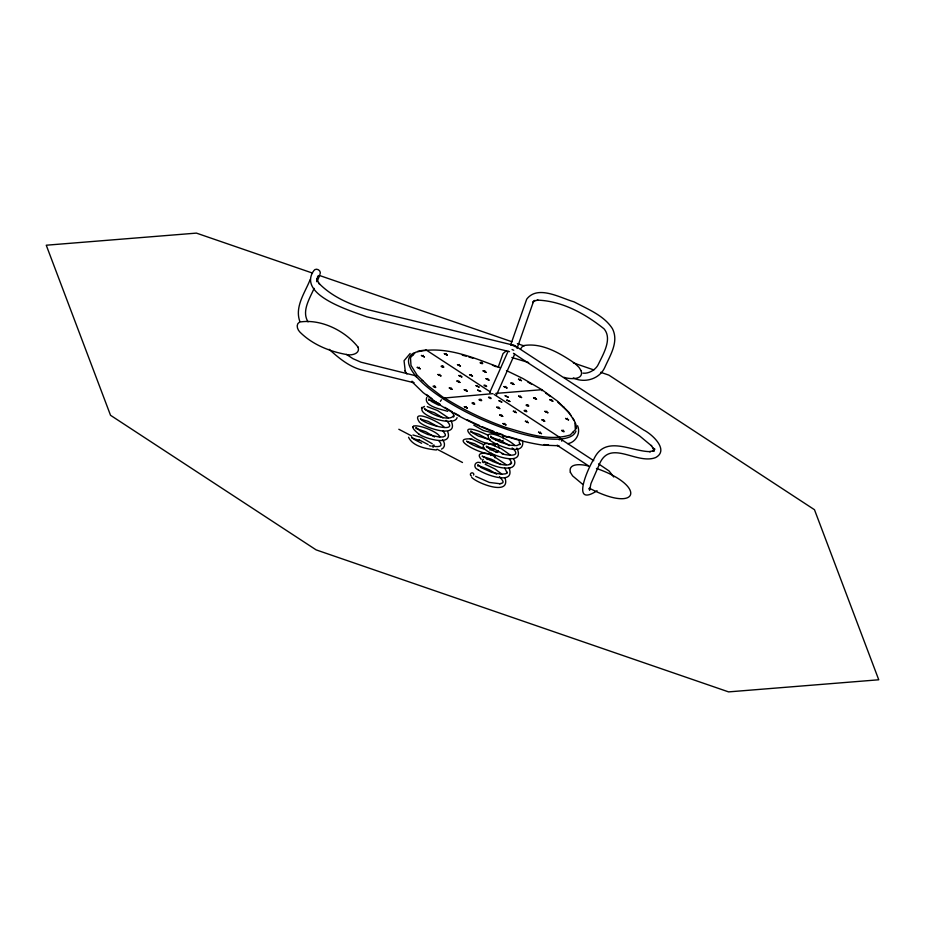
<?xml version="1.0" encoding="UTF-8"?>
<svg xmlns="http://www.w3.org/2000/svg" width="925" height="925" viewBox="0 0 925 925"><rect width="100%" height="100%" fill="white"/><g stroke="black" fill="none" stroke-linecap="round" stroke-linejoin="round"><path stroke-width="1.39" d="M520.486 349.072L522.775 345.95M424.667 409.174L424.402 408.353C429.443 414.18 449.515 422.32 453.84 415.51L453.562 417.036L453.608 414.943M320.062 274.239C321.68 270.297 315.703 267.105 313.563 270.956M411.822 437.976L411.775 437.109L414.909 439.814L421.615 443.283M428.899 399.854L428.761 399.01L431.894 401.693L438.589 405.173M490.632 437.051L490.759 436.195L493.811 438.982L500.217 442.138L510.265 445.237L516.844 445.607L520.162 443.919L519.885 444.682L519.156 441.676M498.136 367.41L503.027 353.593L506.264 350.841M510.588 345.164L526.707 299.168C537.772 284.565 560.585 298.07 574.067 301.851C587.548 309.147 603.828 315.275 612.408 328.629C619.149 341.822 610.049 355.489 604.834 367.329C599.654 379.077 584.542 383.505 573.315 377.932M517.063 348.413L533.598 301.192L532.696 302.718L534.928 300.394L534.211 300.903M560.284 439.017L559.983 437.56L494.112 394.42M439.884 436.901C437.305 429.478 398.178 417.695 418.967 434.137M424.459 406.399C411.001 413.163 454.036 428.333 457.077 417.649M415.984 428.657L415.926 427.396L420.447 431.108L427.755 434.496L438.947 437.005L443.156 436.935L445.341 435.767L445.295 434.311L442.983 430.992M319.495 275.823L316.998 281.836M541.992 390.639L541.726 389.622L557.486 401.172L568.748 412.145L574.853 421.846L575.362 429.628L570.251 434.958C548.803 441.618 526.348 433.339 505.686 427.419C484.076 419.696 463.275 409.821 443.884 397.507L442.948 398.617A91.124 27.103 24 0 0 575.963 431.073M477.809 465.807L477.878 464.651L481.208 467.668L491.499 472.259L501.223 474.282L505.917 473.762L507.282 472.236L507.189 473.033L504.819 468.142M310.257 279.396C305.077 292.589 294.474 306.637 299.839 321.484M314.118 288.346C309.655 298.659 301.365 311.228 308.048 321.842M422.91 356.206L423.28 355.373M418.748 368.069L419.118 367.248M445.815 354.379L446.185 353.558M442.451 366.647L442.821 365.814M434.472 386.789L434.842 385.968M439.456 375.203L439.814 374.371M458.962 365.34L459.332 364.508M450.787 388.697L451.146 387.864M460.361 376.209L460.731 375.388M458.43 381.736L458.788 380.903M471.01 375.377L471.38 374.556M465.738 390.442L466.108 389.61M481.358 363.051L481.717 362.23M465.842 407.358L466.212 406.526M484.584 371.584L484.943 370.763M473.392 403.531L473.762 402.699M487.533 379.412L487.903 378.591M480.318 400.016L480.688 399.195M489.683 392.616L508.079 351.292M496.297 395.414L514.705 354.09M505.512 387.251L505.871 386.43M498.286 407.867L498.656 407.035M512.438 383.748L512.797 382.915M501.246 415.683L501.616 414.863M519.989 379.921L520.359 379.088M504.472 424.217L504.842 423.396M520.104 396.813L520.474 395.981M514.82 411.891L515.19 411.07M527.412 405.52L527.782 404.688M525.481 411.035L525.851 410.214M535.055 398.559L535.425 397.727M526.868 421.939L527.238 421.106M551.369 400.456L551.739 399.635M546.386 412.053L546.756 411.22M543.391 420.609L543.761 419.777M540.015 432.888L540.373 432.067M567.083 419.175L567.453 418.343M562.932 431.05L563.302 430.217M503.073 440.439L501.269 442.439M313.089 271.626C298.289 295.757 352.437 311.297 366.624 316.778L509.502 351.639M319.275 275.303L316.685 279.708L317.148 277.997L317.368 281.362L316.859 279.732L319.553 284.01L319.033 283.443C332.306 296.983 350.402 304.718 368.393 309.806L513.93 345.314A3.596 1.792 -76.3 0 1 514.936 346.586M440.392 401.311L441.422 399.808M498.448 450.625L496.205 452.441M421.465 407.994L421.997 407.278M412.966 427.072L413.498 426.356M443.248 398.12L492.909 393.634M499.801 439.317L495.522 440.392M482.237 456.129C481.046 455.297 501.535 467.911 509.617 464.442M494.1 460.326L492.759 461.506M443.376 397.993L443.006 398.49L443.653 397.715M410.145 353.489L404.052 360.715L405.266 371.33M652.622 451.261L654.808 448.972L653.686 451.354L653.466 448.024L653.894 449.677L651.212 445.411L651.709 446L639.557 435.872L513.456 353.327M470.386 432.067L470.906 430.877L472.848 432.981L478.491 436.137L490.273 439.826M443.642 397.738L428.356 386.072L417.083 375.111L410.989 365.398L410.48 357.617L415.579 352.286C444.393 344.632 473.843 357.94 500.517 367.803M426.783 397.38C423.13 406.202 441.583 409.382 447.7 411.336M441.537 449.134C445.503 447.631 445.122 442.358 442.508 439.757M597.076 490.747C569.592 508.553 589.109 465.842 593.746 459.39C605.147 434.264 631.139 451.689 650.414 451.643L649.616 451.643L654.195 450.533L653.351 450.776M486.492 446.798C484.966 444.012 491.938 451.481 497.916 452.441M317.518 276.309L318.385 275.962M478.005 465.842L478.317 465.899M494.921 449.307L489.764 449.874M509.27 464.512L511.675 462.962L510.854 463.887L511.213 461.76L509.155 458.708M509.964 467.807C514.404 467.507 516.37 462.35 513.595 458.997M500.795 483.555C505.212 482.757 502.645 480.699 499.5 476.595M534.523 300.914L537.945 300.082L537.159 300.116C561.972 300.868 585.062 313.667 604.037 328.826C612.535 338.874 603.273 354.055 598.382 364.242C596.278 369.156 589.341 373.92 582.97 373.157M523.145 345.684C541.645 342.204 560.076 353.269 574.783 363.294M567.892 443.653C575.685 442.335 580.946 433.305 577.582 425.743M489.464 459.228L487.059 459.459M484.943 461.725C492.32 465.414 500.483 468.755 508.889 467.992M508.565 468.05L510.311 467.738M499.558 483.787L501.142 483.498M495.788 393.403L541.819 389.691L542.05 390.512L542.027 389.76L522.822 378.487L506.461 370.567M499.882 483.729L489.325 482.422L475.67 476.34M497.292 443.699C476.999 448.151 447.712 416.285 487.776 435.085M491.545 453.308C486.192 457.054 447.261 437.988 470.478 438.866M428.911 400.271L429.836 400.236M485.313 462.801L487.14 462.858M346.262 354.46C350.933 355.871 360.796 353.882 357.975 347.025M559.012 445.757L542.94 445.156C506.114 439.595 471.264 424.483 439.791 404.896M434.831 446.532C441.317 446.995 443.017 445.596 438.832 440.635M436.392 449.989C426.841 448.926 412.955 446.706 408.549 437.236M482.364 456.395L491.742 459.367L500.853 464.627M497.928 434.195L483.336 430.518L473.773 425.13M471.6 432.125L478.757 434.218L487.637 439.028M480.572 362.288C478.132 363.201 485.845 364.728 481.324 362.507M441.664 365.872C439.074 366.508 446.544 368.52 442.809 366.265M479.532 399.253C476.942 399.877 484.411 401.901 480.676 399.646M526.626 404.745C524.036 405.381 531.505 407.393 527.77 405.138M425.408 409.775L434.195 412.654L443.017 417.903M420.979 419.279L428.148 421.349L437.086 426.263M416.932 428.83L425.708 431.721L434.53 436.97M412.955 434.981L421.141 437.375L432.241 443.722M412.492 438.358L419.661 440.427M467.16 441.653L474.433 443.722L483.417 448.602M491.36 437.363L500.217 440.323L509.328 445.584M489.117 443.803C486.203 442.185 481.069 444.925 483.983 448.232M487.313 446.914L494.089 449.018L503.478 453.978M511.837 357.501L528.603 362.531M563.996 377.308C569.395 379.192 583.941 380.429 581.224 370.902M346.089 354.437C329.173 351.35 312.107 344.343 299.827 331.994C297.295 329.473 295.584 324.259 299.538 322.073C320.709 318.558 345.048 330.618 358.102 347.222M422.112 380.476L422.725 380.591M563.117 406.653L563.73 406.769M588.959 466.223C583.525 464.396 567.707 462.246 570.413 472.386M429.35 445.723L431.247 446.104M480.63 462.858C475.022 460.211 472.236 467.726 478.156 469.715M479.913 466.154L489.337 469.796L496.656 474.213M430.703 400.409L436.623 402.294M427.234 406.63L437.513 410.527L448.371 417.846M490.158 444.058L501.396 448.752L510.23 454.984M488.77 443.722L490.47 444.127M415.209 375.631L360.993 362.195L353.061 358.738L346.54 354.472M413.521 382.626L363.109 370.324C349.743 367.271 339.047 358.252 329.127 349.315M525.053 410.353C521.434 410.295 529.667 413.221 525.839 410.665M472.964 402.849C469.403 402.56 476.93 405.797 474.12 403.346M483.925 448.879C477.913 447.804 468.721 443.248 466.674 441.017M502.078 453.84C511.814 456.43 521.191 455.724 512.149 447.931M471.796 439.225L483.532 444.601M470.178 438.785L472.074 439.306M485.163 385.205C481 384.511 489.071 388.199 485.937 385.552M312.5 273.083L196.412 233.112L46.25 245.218L110.526 415.29L316.13 549.878L728.588 691.888L878.75 679.782L814.474 509.71L608.87 375.122L600.672 372.301M319.322 275.43L511.907 341.73M517.364 343.614L524.197 345.962M573.361 362.889L593.85 369.942M434.438 386.245C430.056 385.262 437.907 389.263 435.189 386.615M507.386 437.363L503.119 435.721M489.972 397.334C485.44 396.073 492.979 400.34 490.712 397.715M425.72 349.696L490.539 392.05M596.452 468.443C647.28 485.995 638.874 514.196 589.341 488.18M485.163 464.246L494.967 468.998L501.743 474.051M563.29 430.668C558.261 429.038 566.169 433.675 563.649 430.865M495.106 457.262C491.776 453.088 473.242 450.209 481.231 459.309M412.342 354.622L413.036 354.957M572.806 432.299L573.5 432.623M418.736 434.01C424.933 438.531 453.423 447.18 447.7 431.651M495.037 457.216L506.067 464.604M499.396 434.045L496.343 432.38M398.825 429.258L411.556 435.906M419.198 439.895L428.113 444.555M437.028 449.203L462.5 462.5M477.878 469.53C483.879 474.282 515.225 486.215 509.247 468.385M593.746 460.696L561.255 439.421A3.596 1.642 -56.8 0 0 559.174 439.872M598.567 463.853L609.112 471.01L613.737 476.988M557.081 445.26L588.277 465.68M582.484 484.145L572.621 475.913L570.286 472.201M439.618 404.745L423.199 392.674L411.567 381.354M491.314 437.525L492.921 438.808M487.024 447.006L488.608 448.267M444.208 427.466C442.821 423.453 409.659 407.185 419.326 422.008C424.957 427.986 459.933 439.653 451.007 420.69M514.566 445.526C512.496 441.317 480.757 425.222 489.718 440.254C496.124 444.96 524.764 457.783 522.694 441.098M483.717 447.908C488.943 455.447 526.302 467.911 516.902 448.082M471.681 477.392C477.416 483.359 510.646 496.378 505.108 478.052M574.911 363.386L579.004 367.375L581.339 371.087M496.378 433.085L498.483 435.293M446.093 420.355C461.587 435.004 421.997 423.592 420.413 418.516M588.959 488.62L589.63 490.262L590.936 483.613L600.209 462.442C611.356 439.861 637.048 464.836 655.64 457.563C669.642 450.047 651.79 433.975 643.823 430.09L515.179 345.881A3.596 1.642 -56.8 0 0 513.71 345.95M489.117 453.366L490.874 455.505M493.268 443.746L495.048 445.827M451.469 411.949L453.077 413.914M404.815 370.601L406.931 373.966M498.043 444.278L499.234 448.058M502.83 435.814L503.501 438.728M494.355 454.869L495.002 457.794M561.44 440.312L561.764 441.179M513.757 350.217A3.596 1.075 24 0 1 512.045 349.488M512.149 345.464A3.596 3.434 19.3 0 1 516.196 347.141M414.724 375.642A3.596 1.792 -76.3 0 1 416.192 376.938M414.007 382.615A3.596 1.792 -76.3 0 1 412.538 381.32M557.96 445.457A3.596 1.642 -56.8 0 1 557.463 445.468M484.33 461.286A1.7 0.925 -84.3 0 1 483.289 462.604A1.7 0.925 -84.3 0 1 482.515 461.113A1.7 0.925 -84.3 0 1 483.301 459.286M471.449 476.005A1.7 1.653 -5.6 0 1 470.536 473.866A1.7 1.653 -5.6 0 1 472.744 472.953A1.7 1.653 -5.6 0 1 473.669 475.103M432.449 446.174A1.7 0.59 -53.6 0 1 434.091 445.11A1.7 0.59 -53.6 0 1 433.016 447.295M462.292 355.154A91.124 27.103 24 0 1 466.188 356.217M468.825 356.981A91.124 27.103 24 0 1 472.825 358.206M492.435 365.202A91.124 27.103 24 0 1 496.32 366.786M527.793 382.037A91.124 27.103 24 0 1 531.505 384.164M545.704 393.113A91.124 27.103 24 0 1 550.421 396.467M557.856 402.259A91.124 27.103 24 0 1 571.107 415.672M572.691 417.927A91.124 27.103 24 0 1 574.009 420.112M575.442 423.199A91.124 27.103 24 0 1 576.425 428.703M548.513 444.925A91.124 27.103 24 0 1 544.073 444.567M521.318 440.3A91.124 27.103 24 0 1 508.172 436.484M502.795 434.704A91.124 27.103 24 0 1 498.968 433.351M493.8 431.432A91.124 27.103 24 0 1 482.156 426.691M479.613 425.581A91.124 27.103 24 0 1 466.917 419.615M459.575 415.834A91.124 27.103 24 0 1 454.545 413.07M452.059 411.66A91.124 27.103 24 0 1 444.856 407.358M440.335 404.479A91.124 27.103 24 0 1 437.86 402.826M431.906 398.652A91.124 27.103 24 0 1 426.471 394.489M442.959 398.594A91.124 27.103 24 0 1 414.169 352.76M417.499 351.454A91.124 27.103 24 0 1 424.667 350.217M477.67 390.107L480.653 391.448L477.67 390.107M499.003 400.803L501.986 402.155L499.107 400.71M505.177 395.796L508.172 397.149L505.177 395.796M417.279 367.364L420.228 368.786L417.279 367.364M421.442 355.489L424.378 356.911L421.442 355.489M444.347 353.674L447.284 355.096L444.347 353.674M437.988 374.486L440.924 375.908L437.988 374.486M449.319 387.98L452.256 389.402L449.319 387.98M457.493 364.623L460.43 366.046L457.493 364.623M456.962 381.019L459.898 382.441L456.962 381.019M458.892 375.504L461.829 376.926L458.892 375.504M464.269 389.726L467.206 391.148L464.269 389.726M469.542 374.671L472.478 376.093L469.542 374.671M464.373 406.642L467.31 408.064L464.373 406.642M483.116 370.879L486.053 372.301L483.116 370.879M486.064 378.695L489.001 380.117L486.064 378.695M496.817 407.15L499.754 408.572L496.817 407.15M504.033 386.546L506.981 387.968L504.033 386.546M499.778 414.978L502.714 416.4L499.778 414.978M510.958 383.031L513.907 384.453L510.958 383.031M503.003 423.511L505.94 424.933L503.003 423.511M518.52 379.204L521.457 380.626L518.52 379.204M513.352 411.186L516.289 412.608L513.352 411.186M518.636 396.097L521.573 397.519L518.636 396.097M525.4 421.222L528.337 422.644L525.4 421.222M533.586 397.842L536.523 399.265L533.586 397.842M541.923 419.892L544.86 421.314L542.062 419.823M544.918 411.336L547.854 412.758L544.918 411.336M538.547 432.183L541.483 433.605L538.547 432.183M549.901 399.75L552.838 401.172L549.901 399.75M565.614 418.458L568.551 419.881L565.614 418.458M476.074 385.656L479.023 387.032L476.074 385.656M506.9 400.109L509.837 401.485L506.9 400.109M491.256 437.097L490.759 436.473L491.256 437.097"/></g></svg>
